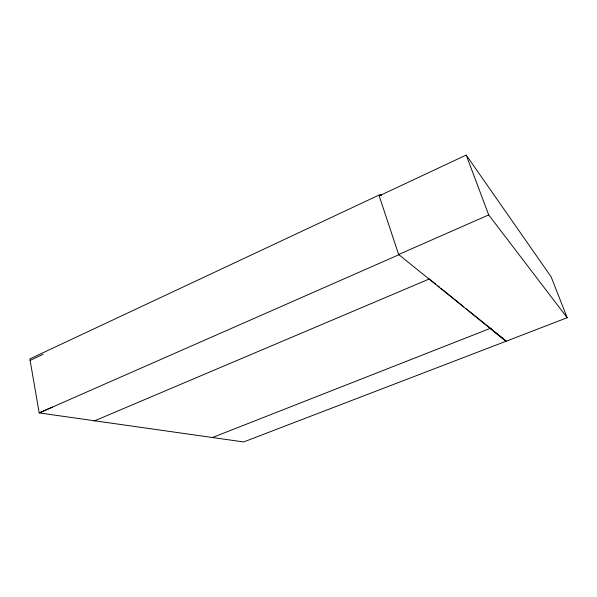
<?xml version="1.0" encoding="UTF-8"?>
<svg xmlns="http://www.w3.org/2000/svg" width="597" height="597" viewBox="0 0 597 597"><rect width="100%" height="100%" fill="white"/><g stroke="black" fill="none" stroke-linecap="round" stroke-linejoin="round"><path stroke-width="0.9" d="M30.111 360.431L43.103 354.32M466.212 155.056L379.17 195.868L398.662 254.516L506.069 341.238L567.15 317.723L551.15 276.866L466.212 155.056L488.697 214.913L567.15 317.723M52.521 407.035L39.193 412.923L29.85 358.924L380.334 194.45L381.647 195.689M398.662 254.516L488.697 214.913M399.371 254.538L39.193 412.923L243.651 441.944L506.069 341.238M94.139 421.019L429.333 278.948L435.795 284.179M212.905 437.332L212.331 437.564L491.137 328.037M437.952 285.918L439.392 287.082M440.825 288.239L463.817 306.836M465.973 308.574L467.406 309.739M468.846 310.903L489.682 327.746M499.816 335.947L505.95 340.902M505.957 341.2L490.398 328.328L498.585 335.193"/></g></svg>
